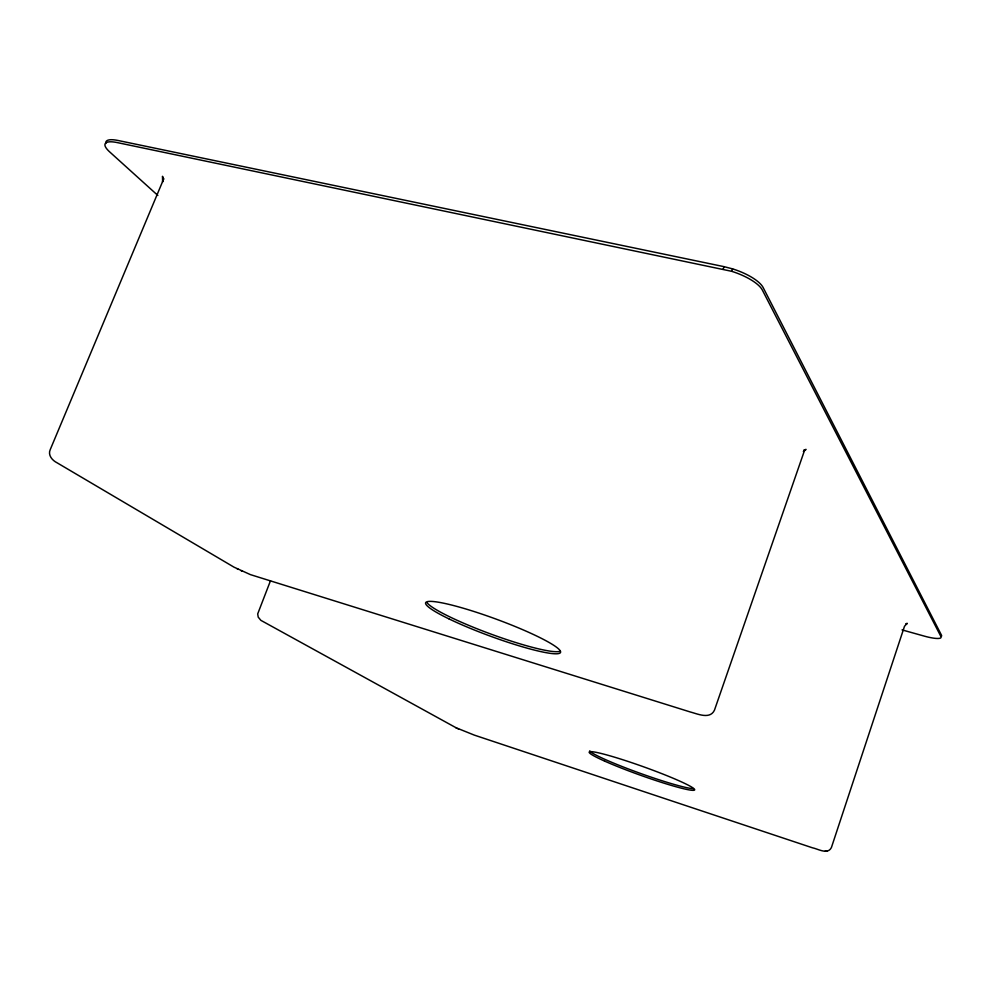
<?xml version="1.0" encoding="UTF-8"?>
<svg xmlns="http://www.w3.org/2000/svg" width="991" height="991" viewBox="0 0 991 991"><rect width="100%" height="100%" fill="white"/><g stroke="black" fill="none" stroke-linecap="round" stroke-linejoin="round"><path stroke-width="1.49" d="M270.506 580.689L257.697 613.9L258.217 617.133L260.868 620.341L456.777 728.15M157.854 195.45L109.679 151.908A30.448 8.238 24.9 0 1 117.223 142.58L731.581 271.286L732.609 268.883A33.62 11.496 19.3 0 1 763.157 287.576L941.45 635.144A20.266 3.952 17.8 0 1 941.438 636.234M723.12 269.081L724.198 266.69L732.609 268.883M455.749 727.629L474.305 735.111L812.484 847.813C818.108 848.891 827.658 855.035 831.387 847.615L904.498 626.275L907.174 623.289L905.836 624.02L907.099 623.636M803.949 450.025L806.067 449.394L803.367 451.623L804.655 450.05L714.461 710.175C710.002 719.689 697.676 713.879 690.38 712.009L250.413 574.619L234.025 567.174L57.094 462.809C52.275 460.431 47.605 455.092 50.293 449.48L163.267 179.966L162.611 181.972L162.487 176.311L163.788 179.297L162.809 177.761M825.02 851.269L827.287 851.158M724.198 266.69L118.102 140.499A30.287 8.238 24.9 0 0 105.826 143.447M902.033 629.892L924.318 636.123A20.365 3.952 17.8 0 0 940.955 636.606L762.339 290.053A33.768 11.496 19.3 0 0 731.581 271.286M237.208 568.884L238.274 569.391M241.098 570.729L241.829 571.076M457.743 728.633L458.66 729.091M693.403 788.675A56.041 4.546 19.7 0 1 637.126 772.212A56.041 4.546 19.7 0 1 589.732 750.831M560.113 651.248A71.847 9.068 20.2 0 1 492.676 634.711A71.847 9.068 20.2 0 1 427.084 602.763M604.56 761.076A56.053 4.497 19.7 0 0 692.833 790.335A56.053 4.497 19.7 0 0 628.083 761.46A56.053 4.497 19.7 0 0 604.56 761.076M449.084 618.941A71.86 8.993 20.2 0 0 559.358 653.366A71.86 8.993 20.2 0 0 470.564 610.419A71.86 8.993 20.2 0 0 449.084 618.941"/></g></svg>
